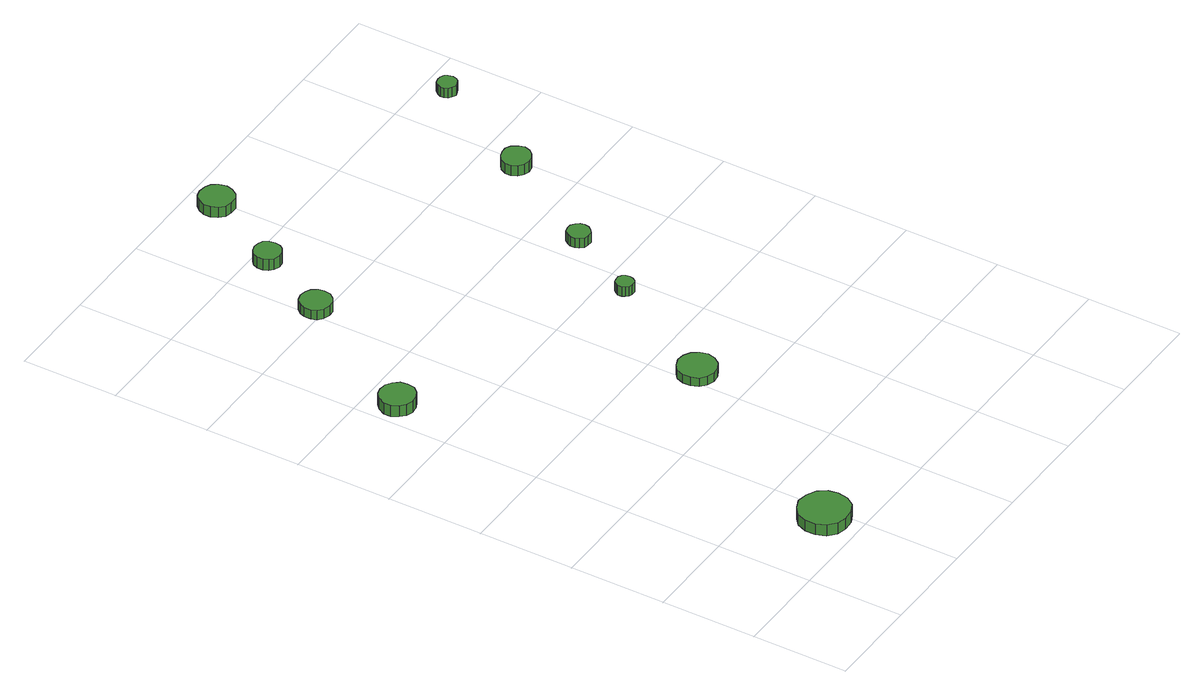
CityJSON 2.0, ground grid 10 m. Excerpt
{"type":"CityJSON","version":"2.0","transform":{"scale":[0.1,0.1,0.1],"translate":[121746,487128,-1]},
"CityObjects":{
"tree1":{"type":"SolitaryVegetationObject","attributes":{"function":"something"},"geometry":[{"type":"MultiSurface","lod":"1","boundaries":[[[0,1,2,3,4,5,6,7,8,9,10,11,12,13,14]],[[15,16,17,18,19,20,21,22,23,24,25,26,27,28,29]],[[0,29,28,1]],[[1,28,27,2]],[[2,27,26,3]],[[3,26,25,4]],[[4,25,24,5]],[[5,24,23,6]],[[6,23,22,7]],[[7,22,21,8]],[[8,21,20,9]],[[9,20,19,10]],[[10,19,18,11]],[[11,18,17,12]],[[12,17,16,13]],[[13,16,15,14]],[[14,15,29,0]]]}]},
"tree2":{"type":"SolitaryVegetationObject","attributes":{"function":"something"},"geometry":[{"type":"MultiSurface","lod":"1","boundaries":[[[30,31,32,33,34,35,36,37,38,39,40,41,42,43,44]],[[45,46,47,48,49,50,51,52,53,54,55,56,57,58,59]],[[30,59,58,31]],[[31,58,57,32]],[[32,57,56,33]],[[33,56,55,34]],[[34,55,54,35]],[[35,54,53,36]],[[36,53,52,37]],[[37,52,51,38]],[[38,51,50,39]],[[39,50,49,40]],[[40,49,48,41]],[[41,48,47,42]],[[42,47,46,43]],[[43,46,45,44]],[[44,45,59,30]]]}]},
"tree3":{"type":"SolitaryVegetationObject","attributes":{"function":"something"},"geometry":[{"type":"MultiSurface","lod":"1","boundaries":[[[60,61,62,63,64,65,66,67,68,69,70,71,72,73,74]],[[75,76,77,78,79,80,81,82,83,84,85,86,87,88,89]],[[60,89,88,61]],[[61,88,87,62]],[[62,87,86,63]],[[63,86,85,64]],[[64,85,84,65]],[[65,84,83,66]],[[66,83,82,67]],[[67,82,81,68]],[[68,81,80,69]],[[69,80,79,70]],[[70,79,78,71]],[[71,78,77,72]],[[72,77,76,73]],[[73,76,75,74]],[[74,75,89,60]]]}]},
"tree4":{"type":"SolitaryVegetationObject","attributes":{"function":"something"},"geometry":[{"type":"MultiSurface","lod":"1","boundaries":[[[90,91,92,93,94,95,96,97,98,99,100,101,102,103,104]],[[105,106,107,108,109,110,111,112,113,114,115,116,117,118,119]],[[90,119,118,91]],[[91,118,117,92]],[[92,117,116,93]],[[93,116,115,94]],[[94,115,114,95]],[[95,114,113,96]],[[96,113,112,97]],[[97,112,111,98]],[[98,111,110,99]],[[99,110,109,100]],[[100,109,108,101]],[[101,108,107,102]],[[102,107,106,103]],[[103,106,105,104]],[[104,105,119,90]]]}]},
"tree5":{"type":"SolitaryVegetationObject","attributes":{"function":"something"},"geometry":[{"type":"MultiSurface","lod":"1","boundaries":[[[120,121,122,123,124,125,126,127,128,129,130,131,132,133,134]],[[135,136,137,138,139,140,141,142,143,144,145,146,147,148,149]],[[120,149,148,121]],[[121,148,147,122]],[[122,147,146,123]],[[123,146,145,124]],[[124,145,144,125]],[[125,144,143,126]],[[126,143,142,127]],[[127,142,141,128]],[[128,141,140,129]],[[129,140,139,130]],[[130,139,138,131]],[[131,138,137,132]],[[132,137,136,133]],[[133,136,135,134]],[[134,135,149,120]]]}]},
"tree6":{"type":"SolitaryVegetationObject","attributes":{"function":"something"},"geometry":[{"type":"MultiSurface","lod":"1","boundaries":[[[150,151,152,153,154,155,156,157,158,159,160,161,162,163,164]],[[165,166,167,168,169,170,171,172,173,174,175,176,177,178,179]],[[150,179,178,151]],[[151,178,177,152]],[[152,177,176,153]],[[153,176,175,154]],[[154,175,174,155]],[[155,174,173,156]],[[156,173,172,157]],[[157,172,171,158]],[[158,171,170,159]],[[159,170,169,160]],[[160,169,168,161]],[[161,168,167,162]],[[162,167,166,163]],[[163,166,165,164]],[[164,165,179,150]]]}]},
"tree7":{"type":"SolitaryVegetationObject","attributes":{"function":"something"},"geometry":[{"type":"MultiSurface","lod":"1","boundaries":[[[180,181,182,183,184,185,186,187,188,189,190,191,192,193,194]],[[195,196,197,198,199,200,201,202,203,204,205,206,207,208,209]],[[180,209,208,181]],[[181,208,207,182]],[[182,207,206,183]],[[183,206,205,184]],[[184,205,204,185]],[[185,204,203,186]],[[186,203,202,187]],[[187,202,201,188]],[[188,201,200,189]],[[189,200,199,190]],[[190,199,198,191]],[[191,198,197,192]],[[192,197,196,193]],[[193,196,195,194]],[[194,195,209,180]]]}]},
"tree8":{"type":"SolitaryVegetationObject","attributes":{"function":"something"},"geometry":[{"type":"MultiSurface","lod":"1","boundaries":[[[210,211,212,213,214,215,216,217,218,219,220,221,222,223,224]],[[225,226,227,228,229,230,231,232,233,234,235,236,237,238,239]],[[210,239,238,211]],[[211,238,237,212]],[[212,237,236,213]],[[213,236,235,214]],[[214,235,234,215]],[[215,234,233,216]],[[216,233,232,217]],[[217,232,231,218]],[[218,231,230,219]],[[219,230,229,220]],[[220,229,228,221]],[[221,228,227,222]],[[222,227,226,223]],[[223,226,225,224]],[[224,225,239,210]]]}]},
"tree9":{"type":"SolitaryVegetationObject","attributes":{"function":"something"},"geometry":[{"type":"MultiSurface","lod":"1","boundaries":[[[240,241,242,243,244,245,246,247,248,249,250,251,252,253,254]],[[255,256,257,258,259,260,261,262,263,264,265,266,267,268,269]],[[240,269,268,241]],[[241,268,267,242]],[[242,267,266,243]],[[243,266,265,244]],[[244,265,264,245]],[[245,264,263,246]],[[246,263,262,247]],[[247,262,261,248]],[[248,261,260,249]],[[249,260,259,250]],[[250,259,258,251]],[[251,258,257,252]],[[252,257,256,253]],[[253,256,255,254]],[[254,255,269,240]]]}]},
"tree10":{"type":"SolitaryVegetationObject","attributes":{"function":"something"},"geometry":[{"type":"MultiSurface","lod":"1","boundaries":[[[270,271,272,273,274,275,276,277,278,279,280,281,282,283,284]],[[285,286,287,288,289,290,291,292,293,294,295,296,297,298,299]],[[270,299,298,271]],[[271,298,297,272]],[[272,297,296,273]],[[273,296,295,274]],[[274,295,294,275]],[[275,294,293,276]],[[276,293,292,277]],[[277,292,291,278]],[[278,291,290,279]],[[279,290,289,280]],[[280,289,288,281]],[[281,288,287,282]],[[282,287,286,283]],[[283,286,285,284]],[[284,285,299,270]]]}]}
},
"vertices":[
[107,34,24],[105,44,24],[99,53,24],[89,58,24],[78,60,24],[68,56,24],[60,49,24],[56,39,24],[56,28,24],[60,18,24],[68,11,24],[78,8,24],[89,9,24],[99,14,24],[105,23,24],[105,23,11],[99,14,11],[89,9,11],[78,8,11],[68,11,11],[60,18,11],[56,28,11],[56,39,11],[60,49,11],[68,56,11],[78,60,11],[89,58,11],[99,53,11],[105,44,11],[107,34,11],
[44,468,18],[43,475,18],[38,481,18],[32,485,18],[24,486,18],[17,484,18],[12,479,18],[8,472,18],[8,464,18],[12,457,18],[17,452,18],[24,450,18],[32,451,18],[38,454,18],[43,460,18],[43,460,5],[38,454,5],[32,451,5],[24,450,5],[17,452,5],[12,457,5],[8,464,5],[8,472,5],[12,479,5],[17,484,5],[24,486,5],[32,485,5],[38,481,5],[43,475,5],[44,468,5],
[232,253,16],[230,261,16],[225,268,16],[218,272,16],[210,273,16],[202,270,16],[196,265,16],[193,257,16],[193,249,16],[196,241,16],[202,236,16],[210,233,16],[218,234,16],[225,238,16],[230,245,16],[230,245,6],[225,238,6],[218,234,6],[210,233,6],[202,236,6],[196,241,6],[193,249,6],[193,257,6],[196,265,6],[202,270,6],[210,273,6],[218,272,6],[225,268,6],[230,261,6],[232,253,6],
[126,609,16],[125,615,16],[121,621,16],[115,624,16],[109,625,16],[102,623,16],[97,618,16],[95,612,16],[95,605,16],[97,599,16],[102,595,16],[109,593,16],[115,593,16],[121,597,16],[125,602,16],[125,602,5],[121,597,5],[115,593,5],[109,593,5],[102,595,5],[97,599,5],[95,605,5],[95,612,5],[97,618,5],[102,623,5],[109,625,5],[115,624,5],[121,621,5],[125,615,5],[126,609,5],
[162,685,18],[161,691,18],[158,696,18],[153,698,18],[147,699,18],[141,697,18],[137,693,18],[135,688,18],[135,682,18],[137,677,18],[141,673,18],[147,671,18],[153,672,18],[158,675,18],[161,679,18],[161,679,5],[158,675,5],[153,672,5],[147,671,5],[141,673,5],[137,677,5],[135,682,5],[135,688,5],[137,693,5],[141,697,5],[147,699,5],[153,698,5],[158,696,5],[161,691,5],[162,685,5],
[294,377,16],[293,381,16],[291,384,16],[288,386,16],[284,386,16],[280,385,16],[278,382,16],[276,379,16],[276,375,16],[278,372,16],[280,369,16],[284,368,16],[288,368,16],[291,370,16],[293,373,16],[293,373,5],[291,370,5],[288,368,5],[284,368,5],[280,369,5],[278,372,5],[276,375,5],[276,379,5],[278,382,5],[280,385,5],[284,386,5],[288,386,5],[291,384,5],[293,381,5],[294,377,5],
[213,769,17],[211,777,17],[207,783,17],[201,786,17],[193,787,17],[186,785,17],[181,780,17],[178,773,17],[178,766,17],[181,759,17],[186,754,17],[193,752,17],[201,752,17],[207,756,17],[211,762,17],[211,762,5],[207,756,5],[201,752,5],[193,752,5],[186,754,5],[181,759,5],[178,766,5],[178,773,5],[181,780,5],[186,785,5],[193,787,5],[201,786,5],[207,783,5],[211,777,5],[213,769,5],
[339,454,16],[338,458,16],[335,462,16],[331,465,16],[326,465,16],[321,464,16],[318,460,16],[316,456,16],[316,451,16],[318,447,16],[321,443,16],[326,442,16],[331,442,16],[335,445,16],[338,449,16],[338,449,5],[335,445,5],[331,442,5],[326,442,5],[321,443,5],[318,447,5],[316,451,5],[316,456,5],[318,460,5],[321,464,5],[326,465,5],[331,465,5],[335,462,5],[338,458,5],[339,454,5],
[409,562,17],[407,568,17],[403,574,17],[398,577,17],[392,577,17],[386,575,17],[381,571,17],[378,565,17],[378,559,17],[381,553,17],[386,549,17],[392,547,17],[398,548,17],[403,551,17],[407,556,17],[407,556,5],[403,551,5],[398,548,5],[392,547,5],[386,549,5],[381,553,5],[378,559,5],[378,565,5],[381,571,5],[386,575,5],[392,577,5],[398,577,5],[403,574,5],[407,568,5],[409,562,5],
[466,676,16],[465,681,16],[463,684,16],[459,686,16],[455,686,16],[451,685,16],[448,682,16],[446,678,16],[446,674,16],[448,670,16],[451,668,16],[455,666,16],[459,667,16],[463,669,16],[465,672,16],[465,672,5],[463,669,5],[459,667,5],[455,666,5],[451,668,5],[448,670,5],[446,674,5],[446,678,5],[448,682,5],[451,685,5],[455,686,5],[459,686,5],[463,684,5],[465,681,5],[466,676,5]
]}
